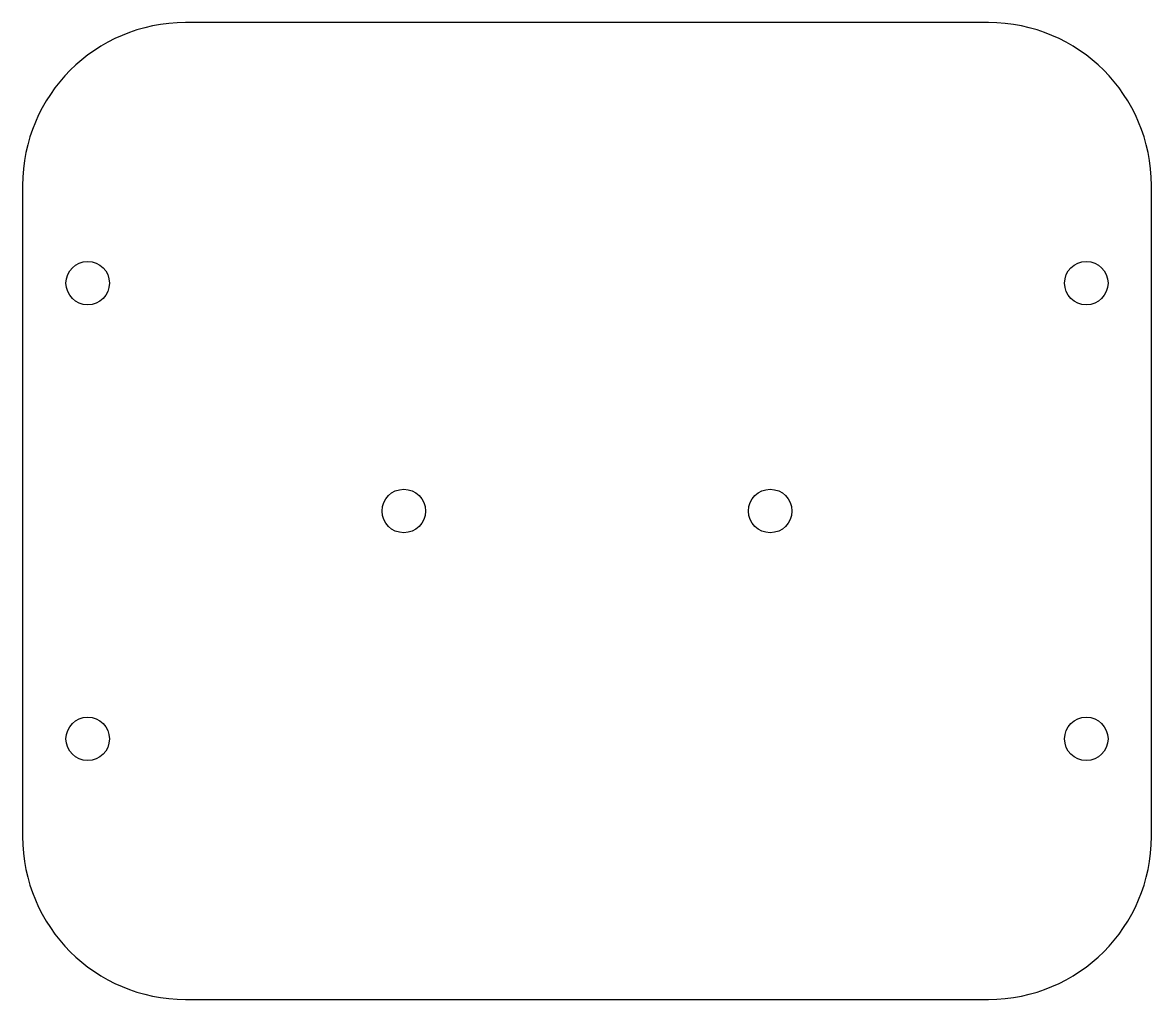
# Model space of a CAD drawing. Extents: x -66 to 66, y -57 to 57.
import ezdxf

# ---------------------------------------------------------------- set-up
doc = ezdxf.new("R2010")
doc.units = 0
doc.layers.add('LAYER1', color=7, linetype='continuous')

msp = doc.modelspace()

# ---------------------------------------------------------------- linework, layer by layer
at = {"layer": 'LAYER1', "color": 0}
msp.add_lwpolyline([(-46.99, -57.15), (46.99, -57.15, 0.41421356), (66.04, -38.1), (66.04, 38.1, 0.41421356), (46.99, 57.15), (-46.99, 57.15, 0.41421356), (-66.04, 38.1), (-66.04, -38.1, 0.41421356)], format="xyb", close=True, dxfattribs=at)
for centre in [(-58.42, 26.67), (58.42, 26.67), (-21.4376, 0), (21.4376, 0), (-58.42, -26.67), (58.42, -26.67)]:
    msp.add_circle(centre, 2.54, dxfattribs=at)

doc.saveas('drawing.dxf')
